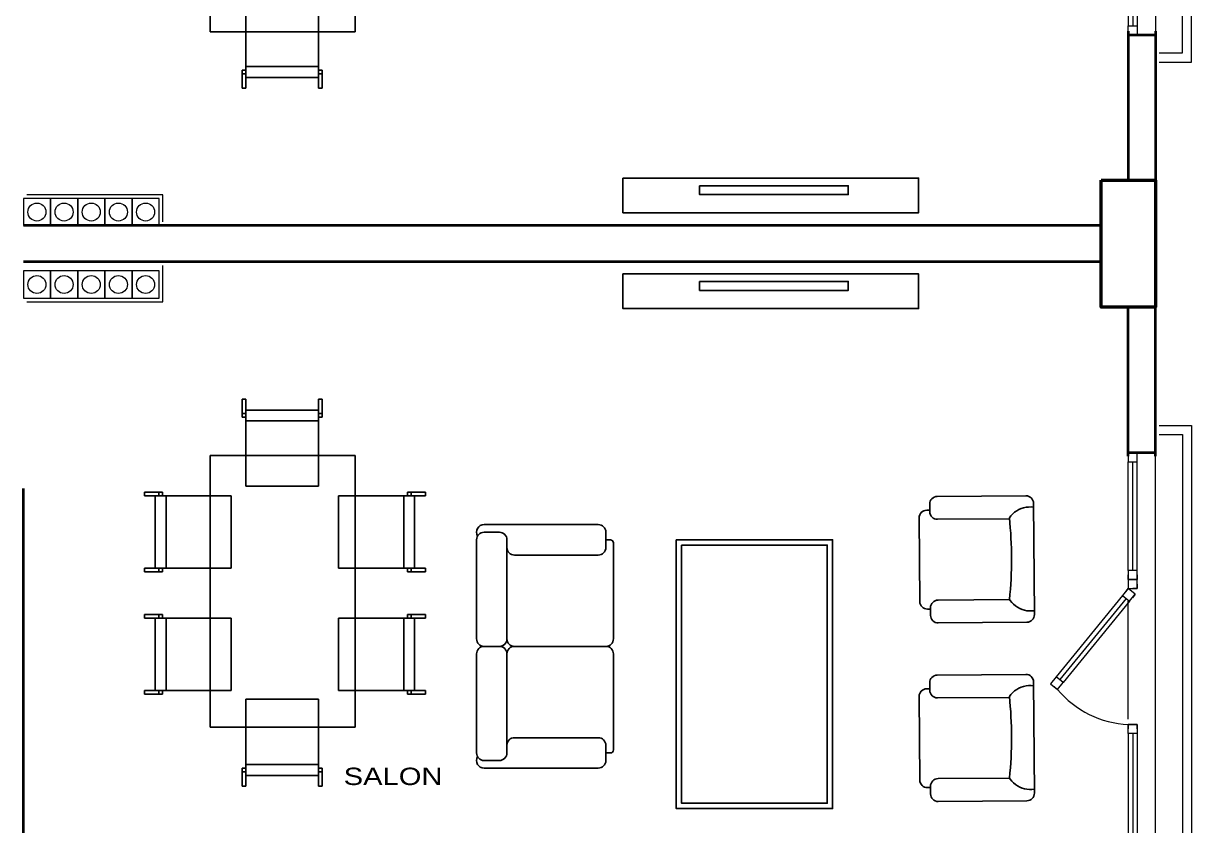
# Model space of a CAD drawing. Header units: millimetres. Extents: x 505988 to 508607, y 4596729 to 4598439.
# Drawn here: x 507949 to 508594, y 4597263 to 4597706 of the extents above; entities that cross this region are included whole.
import ezdxf

# ---------------------------------------------------------------- set-up
doc = ezdxf.new("R2010")
doc.units = ezdxf.units.MM
doc.layers.add('7_TEFRİŞ', color=183, linetype='Continuous')
for name, color, linetype, lineweight in [('duvar_40', 7, 'Continuous', 40), ('KOLON', 40, 'Continuous', 50), ('Pencere', 150, 'Continuous', 25), ('SV', 191, 'Continuous', 15), ('TEFRİŞ', 47, 'Continuous', 15), ('yazı', 255, 'Continuous', 20)]:
    doc.layers.add(name, color=color, linetype=linetype, lineweight=lineweight)
doc.styles.add('2', font='Arial')

# ---------------------------------------------------------------- blocks, each defined once
blk = doc.blocks.new('BACA')
at = {"layer": 'TEFRİŞ', "flags": 128}
blk.add_lwpolyline([(7.5, 7.5), (-7.5, 7.5), (-7.5, -7.5), (7.5, -7.5)], close=True, dxfattribs=at)
at = {"layer": 'TEFRİŞ'}
blk.add_circle((0, 0), 4.97, dxfattribs=at)
blk = doc.blocks.new('SDFGBHNJ')
at = {"layer": '7_TEFRİŞ'}
for p, q in [((-42948.934588, 12394.475962), (-42883.934588, 12394.475962)), ((-42808.934588, 12394.475962), (-42873.934588, 12394.475962)), ((-42958.934588, 12389.475962), (-42958.934588, 12379.475962)), ((-42953.934588, 12379.475962), (-42953.934588, 12389.475962)), ((-42878.934588, 12379.475962), (-42878.934588, 12389.475962)), ((-42878.934588, 12379.475962), (-42878.934588, 12389.475962)), ((-42803.934588, 12379.475962), (-42803.934588, 12389.475962)), ((-42798.934588, 12389.475962), (-42798.934588, 12379.475962)), ((-42958.934588, 12379.475962), (-42958.934588, 12314.475962)), ((-42798.934588, 12379.475962), (-42798.934588, 12314.475962)), ((-42948.934588, 12374.475962), (-42943.934588, 12374.475962)), ((-42943.934588, 12374.475962), (-42888.934588, 12374.475962)), ((-42888.934588, 12374.475962), (-42883.934588, 12374.475962)), ((-42868.934588, 12374.475962), (-42873.934588, 12374.475962)), ((-42808.934588, 12374.475962), (-42868.934588, 12374.475962)), ((-42938.934588, 12369.475962), (-42938.934588, 12314.475962)), ((-42878.934588, 12369.475962), (-42878.934588, 12309.475962)), ((-42818.934588, 12369.475962), (-42818.934588, 12314.475962)), ((-42953.934588, 12309.475962), (-42943.934588, 12309.475962)), ((-42948.934588, 12309.475962), (-42948.934588, 12306.475962)), ((-42803.934588, 12309.475962), (-42813.934588, 12309.475962)), ((-42808.934588, 12309.475962), (-42808.934588, 12306.475962)), ((-42946.934588, 12304.475962), (-42883.934588, 12304.475962)), ((-42810.934588, 12304.475962), (-42873.934588, 12304.475962))]:
    blk.add_line(p, q, dxfattribs=at)
for centre, radius, start, end in [((-42953.934588, 12389.475962), 5, 60, 180), ((-42948.934588, 12389.475962), 5, 90, 180), ((-42883.934588, 12389.475962), 5, 0, 90), ((-42873.934588, 12389.475962), 5, 90, 180), ((-42808.934588, 12389.475962), 5, 0, 90), ((-42803.934588, 12389.475962), 5, 0, 120), ((-42948.934588, 12379.475962), 5, 180, 270), ((-42883.934588, 12379.475962), 5, 270, 0), ((-42873.934588, 12379.475962), 5, 180, 270), ((-42808.934588, 12379.475962), 5, 270, 0), ((-42943.934588, 12369.475962), 5, 0, 90), ((-42883.934588, 12369.475962), 5, 0, 90), ((-42873.934588, 12369.475962), 5, 90, 180), ((-42813.934588, 12369.475962), 5, 90, 180), ((-42953.934588, 12314.475962), 5, 180, 270), ((-42943.934588, 12314.475962), 5, 270, 0), ((-42883.934588, 12309.475962), 5, 270, 0), ((-42873.934588, 12309.475962), 5, 180, 270), ((-42813.934588, 12314.475962), 5, 180, 270), ((-42803.934588, 12314.475962), 5, 270, 0), ((-42946.934588, 12306.475962), 2, 180, 270), ((-42810.934588, 12306.475962), 2, 270, 0)]:
    blk.add_arc(centre, radius, start, end, dxfattribs=at)
blk = doc.blocks.new('RTYUJ')
at = {"layer": '7_TEFRİŞ'}
for p, q in [((-42562.679194, 12504.026902), (-42635.972116, 12503.991268)), ((-42633.456037, 12503.992079), (-42633.581407, 12502.355412)), ((-42633.581407, 12502.355412), (-42633.565267, 12500.705137)), ((-42565.420448, 12503.972201), (-42565.295079, 12502.335533)), ((-42565.295079, 12502.335533), (-42565.311219, 12500.685259)), ((-42640.951183, 12440.715721), (-42640.970503, 12498.989656)), ((-42633.565267, 12500.705137), (-42633.399712, 12499.060286)), ((-42633.399712, 12499.060286), (-42633.076838, 12497.439889)), ((-42633.076838, 12497.439889), (-42632.58874, 12495.862977)), ((-42632.58874, 12495.862977), (-42631.931463, 12494.347198)), ((-42631.931463, 12494.347198), (-42631.117108, 12492.904584)), ((-42566.945022, 12494.32732), (-42567.759378, 12492.884706)), ((-42566.287745, 12495.843098), (-42566.945022, 12494.32732)), ((-42565.799647, 12497.420011), (-42566.287745, 12495.843098)), ((-42565.476773, 12499.040408), (-42565.799647, 12497.420011)), ((-42565.311219, 12500.685259), (-42565.476773, 12499.040408)), ((-42557.899539, 12440.760326), (-42557.91886, 12499.034261)), ((-42631.117108, 12492.904584), (-42630.161857, 12491.54574)), ((-42630.161857, 12491.54574), (-42629.081895, 12490.281269)), ((-42629.081895, 12490.281269), (-42627.893402, 12489.121774)), ((-42627.893402, 12489.121774), (-42626.612562, 12488.077862)), ((-42626.612562, 12488.077862), (-42625.966892, 12487.640207)), ((-42625.951184, 12440.723782), (-42625.966892, 12487.640207)), ((-42572.899538, 12440.752266), (-42572.966863, 12487.771805)), ((-42570.983083, 12489.101896), (-42572.263923, 12488.057983)), ((-42569.794591, 12490.26139), (-42570.983083, 12489.101896)), ((-42568.714628, 12491.525861), (-42569.794591, 12490.26139)), ((-42567.759378, 12492.884706), (-42568.714628, 12491.525861)), ((-42635.949571, 12435.717334), (-42630.949572, 12435.72217)), ((-42631.791713, 12435.718674), (-42631.789456, 12433.718675)), ((-42562.897927, 12435.758715), (-42568.077458, 12435.757045)), ((-42566.859597, 12435.718674), (-42566.861854, 12433.718675)), ((-42626.787844, 12428.720287), (-42571.863466, 12428.720287))]:
    blk.add_line(p, q, dxfattribs=at)
for centre, radius, start, end in [((-42635.970504, 12498.991268), 5, 90.018473, 180.018473), ((-42562.91886, 12499.032649), 5, 0.018473, 90.018473), ((-42597.086013, 12226.980609), 262.254707, 84.568894, 96.322539), ((-42635.951183, 12440.717333), 5, 180.018473, 270.018473), ((-42630.951184, 12440.72217), 5, 270.018473, 0.018473), ((-42567.899538, 12440.753878), 5, 180.018473, 270.018473), ((-42562.899539, 12440.758714), 5, 270.018473, 0.018473), ((-42626.789456, 12433.720287), 5, 180.018473, 270.018473), ((-42571.861854, 12433.720287), 5, 269.981527, 359.981527)]:
    blk.add_arc(centre, radius, start, end, dxfattribs=at)
blk = doc.blocks.new('ımasa')
at = {"layer": '7_TEFRİŞ'}
for p, q in [((22616.977771, 5631.319269), (22616.97777, 5621.36217)), ((22618.977771, 5631.319269), (22616.977771, 5631.319269)), ((22618.97777, 5625.362169), (22618.977771, 5631.319269)), ((22658.977769, 5631.319269), (22658.977769, 5625.362169)), ((22660.97777, 5631.319269), (22658.977769, 5631.319269)), ((22660.97777, 5621.36217), (22660.97777, 5631.319269)), ((22618.97777, 5625.362169), (22618.97777, 5583.362171)), ((22658.977772, 5625.362169), (22618.97777, 5625.362169)), ((22658.977772, 5583.362171), (22658.977772, 5625.362169)), ((22616.97777, 5621.36217), (22618.97777, 5621.36217)), ((22618.97777, 5623.362171), (22616.977771, 5623.362171)), ((22618.97777, 5621.36217), (22618.97777, 5623.362171)), ((22618.97777, 5619.362169), (22658.977772, 5619.362169)), ((22660.97777, 5623.362171), (22658.977769, 5623.362171)), ((22658.977769, 5623.362171), (22658.977769, 5621.36217)), ((22658.977769, 5621.36217), (22660.97777, 5621.36217)), ((22679.198008, 5598.815411), (22599.198008, 5598.815411)), ((22599.198008, 5598.815411), (22599.198008, 5448.815411)), ((22679.198008, 5448.815411), (22679.198008, 5598.815411)), ((22562.886879, 5580.503722), (22572.843978, 5580.503723)), ((22562.886879, 5578.503723), (22562.886879, 5580.503723)), ((22570.843977, 5578.503723), (22570.843977, 5580.503723)), ((22572.843978, 5580.503723), (22572.843978, 5578.503723)), ((22618.97777, 5583.362171), (22658.977772, 5583.362171)), ((22708.116392, 5580.503723), (22708.116392, 5578.503723)), ((22718.073491, 5580.503722), (22708.116392, 5580.503723)), ((22710.116393, 5578.503723), (22710.116393, 5580.503723)), ((22718.073491, 5578.503723), (22718.073491, 5580.503723)), ((22568.843978, 5578.503723), (22562.886879, 5578.503723)), ((22568.843978, 5578.503723), (22610.843977, 5578.503723)), ((22568.843978, 5538.503721), (22568.843978, 5578.503723)), ((22572.843978, 5578.503723), (22570.843977, 5578.503723)), ((22574.843979, 5578.503723), (22574.843979, 5538.503721)), ((22610.843977, 5578.503723), (22610.843977, 5538.503721)), ((22670.116393, 5578.503723), (22670.116392, 5538.503721)), ((22712.116391, 5578.503723), (22670.116393, 5578.503723)), ((22706.116391, 5578.503723), (22706.116391, 5538.503721)), ((22708.116392, 5578.503723), (22710.116393, 5578.503723)), ((22712.116391, 5578.503723), (22718.073491, 5578.503723)), ((22712.116391, 5538.503721), (22712.116391, 5578.503723)), ((22562.886879, 5538.503724), (22568.843978, 5538.503724)), ((22562.886879, 5536.503723), (22562.886879, 5538.503724)), ((22572.843978, 5536.503723), (22562.886879, 5536.503723)), ((22610.843977, 5538.503721), (22568.843978, 5538.503721)), ((22570.843977, 5536.503723), (22570.843977, 5538.503724)), ((22570.843977, 5538.503724), (22572.843978, 5538.503724)), ((22572.843978, 5538.503724), (22572.843978, 5536.503723)), ((22670.116392, 5538.503721), (22712.116391, 5538.503721)), ((22708.116392, 5538.503724), (22708.116392, 5536.503723)), ((22710.116393, 5538.503724), (22708.116392, 5538.503724)), ((22708.116392, 5536.503723), (22718.073491, 5536.503723)), ((22710.116393, 5536.503723), (22710.116393, 5538.503724)), ((22718.073491, 5538.503724), (22712.116391, 5538.503724)), ((22718.073491, 5536.503723), (22718.073491, 5538.503724)), ((22572.843977, 5512.988629), (22562.886878, 5512.988629)), ((22562.886878, 5512.988629), (22562.886878, 5510.988628)), ((22562.886878, 5510.988628), (22568.843978, 5510.988628)), ((22610.843977, 5510.988631), (22568.843978, 5510.988631)), ((22568.843978, 5510.988631), (22568.843978, 5470.988629)), ((22570.843976, 5512.988629), (22570.843976, 5510.988628)), ((22570.843976, 5510.988628), (22572.843977, 5510.988628)), ((22572.843977, 5510.988628), (22572.843977, 5512.988629)), ((22574.843978, 5470.988629), (22574.843978, 5510.988631)), ((22610.843976, 5470.988629), (22610.843977, 5510.988631)), ((22670.116392, 5470.988629), (22670.116392, 5510.988631)), ((22670.116392, 5510.988631), (22712.11639, 5510.988631)), ((22706.11639, 5470.988629), (22706.11639, 5510.988631)), ((22708.116391, 5510.988628), (22708.116391, 5512.988629)), ((22708.116391, 5512.988629), (22718.07349, 5512.988629)), ((22710.116392, 5510.988628), (22708.116391, 5510.988628)), ((22710.116392, 5512.988629), (22710.116392, 5510.988628)), ((22712.11639, 5510.988631), (22712.11639, 5470.988629)), ((22718.07349, 5510.988628), (22712.11639, 5510.988628)), ((22718.07349, 5512.988629), (22718.07349, 5510.988628)), ((22568.843978, 5470.988629), (22562.886878, 5470.988629)), ((22562.886878, 5470.988629), (22562.886878, 5468.988629)), ((22568.843978, 5470.988629), (22610.843976, 5470.988629)), ((22572.843977, 5470.988629), (22570.843976, 5470.988629)), ((22570.843976, 5470.988629), (22570.843976, 5468.988629)), ((22572.843977, 5468.988629), (22572.843977, 5470.988629)), ((22712.11639, 5470.988629), (22670.116392, 5470.988629)), ((22708.116391, 5468.988629), (22708.116391, 5470.988629)), ((22708.116391, 5470.988629), (22710.116392, 5470.988629)), ((22710.116392, 5470.988629), (22710.116392, 5468.988629)), ((22712.11639, 5470.988629), (22718.07349, 5470.988629)), ((22718.07349, 5470.988629), (22718.07349, 5468.988629)), ((22562.886878, 5468.98863), (22572.843977, 5468.988629)), ((22618.97777, 5465.72983), (22658.977772, 5465.729831)), ((22618.97777, 5423.729832), (22618.97777, 5465.72983)), ((22658.977772, 5465.729831), (22658.977772, 5423.729832)), ((22718.07349, 5468.98863), (22708.116391, 5468.988629)), ((22599.198008, 5448.815411), (22679.198008, 5448.815411)), ((22616.97777, 5427.729831), (22618.97777, 5427.729831)), ((22616.977771, 5417.772732), (22616.97777, 5427.729831)), ((22618.97777, 5425.72983), (22616.97777, 5425.72983)), ((22618.97777, 5429.729832), (22658.977772, 5429.729832)), ((22618.97777, 5427.729831), (22618.97777, 5425.72983)), ((22658.977769, 5427.729831), (22660.97777, 5427.729831)), ((22658.977769, 5425.72983), (22658.977769, 5427.729831)), ((22660.97777, 5425.72983), (22658.977769, 5425.72983)), ((22660.97777, 5427.729831), (22660.97777, 5417.772732)), ((22618.97777, 5423.729832), (22618.97777, 5417.772732)), ((22658.977772, 5423.729832), (22618.97777, 5423.729832)), ((22658.977769, 5417.772732), (22658.977769, 5423.729832)), ((22618.97777, 5417.772732), (22616.97777, 5417.772732)), ((22660.97777, 5417.772732), (22658.977769, 5417.772732))]:
    blk.add_line(p, q, dxfattribs=at)
blk = doc.blocks.new('ytu')
at = {"layer": '7_TEFRİŞ', "flags": 128}
for points in [[(-91.488849, 19.160421), (71.75097, 19.160421), (71.75097, 0), (-91.488849, 0)], [(-49.158643, 14.954409), (32.929113, 14.954409), (32.929113, 10.047524), (-49.158643, 10.047524)]]:
    blk.add_lwpolyline(points, close=True, dxfattribs=at)
blk = doc.blocks.new('2')
at = {"layer": 'duvar_40'}
for p, q in [((508558.982489, 4597919.638648), (508573.982489, 4597919.638648)), ((508558.982489, 4597699.638648), (508573.982489, 4597699.638648))]:
    blk.add_line(p, q, dxfattribs=at)
at = {"layer": 'Pencere', "color": 134, "linetype": 'Continuous', "lineweight": 18}
for p, q in [((508563.982489, 4597919.638648), (508558.982489, 4597919.638648)), ((508558.982489, 4597919.638648), (508561.482489, 4597919.638648)), ((508558.982489, 4597919.638648), (508558.982489, 4597914.638648)), ((508563.982489, 4597914.638648), (508563.982489, 4597919.638648)), ((508573.982489, 4597917.638648), (508573.982489, 4597701.638648)), ((508558.982489, 4597914.638648), (508563.982489, 4597914.638648)), ((508558.982489, 4597854.638648), (508558.982489, 4597914.638648)), ((508561.482489, 4597854.638648), (508561.482489, 4597914.638648)), ((508563.982489, 4597854.638648), (508563.982489, 4597914.638648)), ((508563.982489, 4597854.638648), (508558.982489, 4597854.638648)), ((508558.982489, 4597854.638648), (508558.982489, 4597849.638648)), ((508558.982489, 4597849.638648), (508558.982489, 4597852.138648)), ((508563.982489, 4597849.638648), (508563.982489, 4597854.638648)), ((508563.982489, 4597852.138648), (508563.982489, 4597849.638648)), ((508563.982489, 4597849.638648), (508558.982489, 4597849.638648)), ((508563.982489, 4597849.638648), (508558.982489, 4597849.638648)), ((508558.982489, 4597849.638648), (508563.982489, 4597849.638648)), ((508558.982489, 4597846.638648), (508558.982489, 4597781.638648)), ((508516.074748, 4597827.166262), (508519.947041, 4597830.329385)), ((508519.237872, 4597823.293969), (508516.074748, 4597827.166262)), ((508519.947041, 4597830.329385), (508518.010895, 4597828.747824)), ((508523.110164, 4597826.457093), (508519.237872, 4597823.293969)), ((508519.947041, 4597830.329385), (508523.110164, 4597826.457093)), ((508559.691658, 4597781.674064), (508523.110164, 4597826.457093)), ((508555.819365, 4597778.510941), (508519.237872, 4597823.293969)), ((508557.755512, 4597780.092502), (508521.174018, 4597824.875531)), ((508555.819365, 4597778.510941), (508559.691658, 4597781.674064)), ((508559.691658, 4597781.674064), (508562.854781, 4597777.801771)), ((508558.982489, 4597774.638648), (508555.819365, 4597778.510941)), ((508557.400927, 4597776.574794), (508558.982489, 4597774.638648)), ((508562.854781, 4597777.801771), (508558.982489, 4597774.638648)), ((508558.982489, 4597774.638648), (508563.982489, 4597774.638648)), ((508558.982489, 4597769.638648), (508558.982489, 4597774.638648)), ((508562.854781, 4597777.801771), (508561.27322, 4597779.737918)), ((508563.982489, 4597774.638648), (508561.482489, 4597774.638648)), ((508563.982489, 4597772.138648), (508563.982489, 4597774.638648)), ((508563.982489, 4597774.638648), (508563.982489, 4597769.638648)), ((508558.982489, 4597769.638648), (508563.982489, 4597769.638648)), ((508563.982489, 4597769.638648), (508558.982489, 4597769.638648)), ((508563.982489, 4597769.638648), (508558.982489, 4597769.638648)), ((508558.982489, 4597769.638648), (508558.982489, 4597767.138648)), ((508558.982489, 4597764.638648), (508558.982489, 4597769.638648)), ((508563.982489, 4597769.638648), (508563.982489, 4597764.638648)), ((508563.982489, 4597767.138648), (508563.982489, 4597769.638648)), ((508563.982489, 4597764.638648), (508558.982489, 4597764.638648)), ((508558.982489, 4597764.638648), (508558.982489, 4597704.638648)), ((508561.482489, 4597764.638648), (508561.482489, 4597704.638648)), ((508563.982489, 4597764.638648), (508563.982489, 4597704.638648)), ((508558.982489, 4597704.638648), (508563.982489, 4597704.638648)), ((508558.982489, 4597699.638648), (508558.982489, 4597704.638648)), ((508563.982489, 4597704.638648), (508563.982489, 4597699.638648)), ((508563.982489, 4597699.638648), (508558.982489, 4597699.638648)), ((508558.982489, 4597699.638648), (508561.482489, 4597699.638648))]:
    blk.add_line(p, q, dxfattribs=at)
at = {"layer": 'Pencere', "color": 134, "linetype": 'Continuous', "lineweight": 18, "flags": 128}
for points in [[(508575.982489, 4597684.638648), (508593.982489, 4597684.638648), (508593.982489, 4597934.638648), (508575.982489, 4597934.638648)], [(508575.982489, 4597689.638648), (508588.982489, 4597689.638648), (508588.982489, 4597929.638648), (508575.982489, 4597929.638648)]]:
    blk.add_lwpolyline(points, dxfattribs=at)
at = {"layer": 'Pencere', "color": 134, "linetype": 'Continuous', "lineweight": 18}
blk.add_arc((508561.544874, 4597795.347048), 54.352034, 92.702167, 139.937327, dxfattribs=at)
blk = doc.blocks.new('3')
at = {"layer": 'duvar_40'}
for p, q in [((508558.982489, 4597469.082915), (508573.982489, 4597469.082915)), ((508558.982489, 4597249.082915), (508573.982489, 4597249.082915))]:
    blk.add_line(p, q, dxfattribs=at)
at = {"layer": 'Pencere', "color": 134, "linetype": 'Continuous', "lineweight": 18}
for p, q in [((508563.982489, 4597469.082915), (508558.982489, 4597469.082915)), ((508558.982489, 4597469.082915), (508561.482489, 4597469.082915)), ((508558.982489, 4597469.082915), (508558.982489, 4597464.082915)), ((508563.982489, 4597464.082915), (508563.982489, 4597469.082915)), ((508573.982489, 4597251.082915), (508573.982489, 4597467.082915)), ((508558.982489, 4597464.082915), (508563.982489, 4597464.082915)), ((508558.982489, 4597404.082915), (508558.982489, 4597464.082915)), ((508561.482489, 4597404.082915), (508561.482489, 4597464.082915)), ((508563.982489, 4597404.082915), (508563.982489, 4597464.082915)), ((508563.982489, 4597404.082915), (508558.982489, 4597404.082915)), ((508558.982489, 4597404.082915), (508558.982489, 4597399.082915)), ((508558.982489, 4597399.082915), (508558.982489, 4597401.582915)), ((508563.982489, 4597399.082915), (508563.982489, 4597404.082915)), ((508563.982489, 4597401.582915), (508563.982489, 4597399.082915)), ((508558.982489, 4597394.082915), (508555.819365, 4597390.210623)), ((508557.400927, 4597392.146769), (508558.982489, 4597394.082915)), ((508558.982489, 4597399.082915), (508563.982489, 4597399.082915)), ((508558.982489, 4597399.082915), (508558.982489, 4597394.082915)), ((508563.982489, 4597399.082915), (508558.982489, 4597399.082915)), ((508563.982489, 4597399.082915), (508558.982489, 4597399.082915)), ((508558.982489, 4597394.082915), (508563.982489, 4597394.082915)), ((508562.854781, 4597390.919792), (508558.982489, 4597394.082915)), ((508563.982489, 4597394.082915), (508561.482489, 4597394.082915)), ((508563.982489, 4597394.082915), (508563.982489, 4597399.082915)), ((508563.982489, 4597396.582915), (508563.982489, 4597394.082915)), ((508555.819365, 4597390.210623), (508519.237872, 4597345.427594)), ((508557.755512, 4597388.629061), (508521.174018, 4597343.846032)), ((508555.819365, 4597390.210623), (508559.691658, 4597387.047499)), ((508559.691658, 4597387.047499), (508562.854781, 4597390.919792)), ((508562.854781, 4597390.919792), (508561.27322, 4597388.983646)), ((508559.691658, 4597387.047499), (508523.110164, 4597342.264471)), ((508558.982489, 4597322.082915), (508558.982489, 4597387.082915)), ((508519.237872, 4597345.427594), (508516.074748, 4597341.555301)), ((508523.110164, 4597342.264471), (508519.237872, 4597345.427594)), ((508516.074748, 4597341.555301), (508519.947041, 4597338.392178)), ((508519.947041, 4597338.392178), (508518.010895, 4597339.97374)), ((508519.947041, 4597338.392178), (508523.110164, 4597342.264471)), ((508563.982489, 4597319.082915), (508558.982489, 4597319.082915)), ((508563.982489, 4597319.082915), (508558.982489, 4597319.082915)), ((508558.982489, 4597319.082915), (508558.982489, 4597316.582915)), ((508558.982489, 4597319.082915), (508563.982489, 4597319.082915)), ((508558.982489, 4597314.082915), (508558.982489, 4597319.082915)), ((508563.982489, 4597319.082915), (508563.982489, 4597314.082915)), ((508563.982489, 4597316.582915), (508563.982489, 4597319.082915)), ((508563.982489, 4597314.082915), (508558.982489, 4597314.082915)), ((508558.982489, 4597314.082915), (508558.982489, 4597254.082915)), ((508561.482489, 4597314.082915), (508561.482489, 4597254.082915)), ((508563.982489, 4597314.082915), (508563.982489, 4597254.082915)), ((508558.982489, 4597254.082915), (508563.982489, 4597254.082915)), ((508558.982489, 4597249.082915), (508558.982489, 4597254.082915)), ((508563.982489, 4597254.082915), (508563.982489, 4597249.082915)), ((508563.982489, 4597249.082915), (508558.982489, 4597249.082915)), ((508558.982489, 4597249.082915), (508561.482489, 4597249.082915))]:
    blk.add_line(p, q, dxfattribs=at)
at = {"layer": 'Pencere', "color": 134, "linetype": 'Continuous', "lineweight": 18, "flags": 128}
for points in [[(508575.982489, 4597484.082915), (508593.982489, 4597484.082915), (508593.982489, 4597234.082915), (508575.982489, 4597234.082915)], [(508575.982489, 4597479.082915), (508588.982489, 4597479.082915), (508588.982489, 4597239.082915), (508575.982489, 4597239.082915)]]:
    blk.add_lwpolyline(points, dxfattribs=at)
at = {"layer": 'Pencere', "color": 134, "linetype": 'Continuous', "lineweight": 18}
blk.add_arc((508561.544874, 4597373.374515), 54.352034, 220.062673, 267.297833, dxfattribs=at)

msp = doc.modelspace()

# ---------------------------------------------------------------- linework, layer by layer
at = {"layer": '7_TEFRİŞ', "flags": 128}
for points in [[(508309.428754, 4597421.028427), (508309.428754, 4597272.641536), (508395.760939, 4597272.641536), (508395.760939, 4597421.028427)], [(508312.428754, 4597418.028427), (508312.428754, 4597275.641536), (508392.760939, 4597275.641536), (508392.760939, 4597418.028427)]]:
    msp.add_lwpolyline(points, close=True, dxfattribs=at)
at = {"layer": 'duvar_40'}
for p, q in [((508558.982489, 4597701.638648), (508558.982489, 4597619.360694)), ((508573.982489, 4597701.638648), (508573.982489, 4597619.360694)), ((508543.982279, 4597594.360568), (507948.982489, 4597594.360568)), ((508543.982279, 4597574.360995), (507948.982489, 4597574.360995)), ((508558.982489, 4597467.082915), (508558.982489, 4597549.360869)), ((508573.982489, 4597467.082915), (508573.982489, 4597549.360869)), ((507948.982489, 4597241.653561), (507948.982489, 4597449.360995))]:
    msp.add_line(p, q, dxfattribs=at)
at = {"layer": 'KOLON', "flags": 128}
msp.add_lwpolyline([(508543.982279, 4597619.360694), (508573.982489, 4597619.360694), (508573.982489, 4597549.360702), (508543.982279, 4597549.360702)], close=True, dxfattribs=at)
at = {"layer": 'SV', "flags": 128}
for points in [[(508025.982429, 4597596.360568), (508025.982429, 4597611.360674), (507950.982489, 4597611.360674)], [(507950.982489, 4597552.360674), (508025.982429, 4597552.360674), (508025.982429, 4597572.360995)]]:
    msp.add_lwpolyline(points, dxfattribs=at)

# ---------------------------------------------------------------- block references
at = {"layer": '7_TEFRİŞ'}
for name, p in [('2', (0, 0)), ('ımasa', (485452.887589, 4592252.40303)), ('ytu', (508371.438356, 4597601.422982)), ('ytu', (508371.438356, 4597548.580482)), ('3', (0, 0))]:
    msp.add_blockref(name, p, dxfattribs=at)
at = {"layer": '7_TEFRİŞ', "xscale": -1, "rotation": 180}
msp.add_blockref('ımasa', (485452.887589, 4602916.318365), dxfattribs=at)
at = {"layer": '7_TEFRİŞ', "xscale": -0.84, "yscale": 0.84, "zscale": 0.84}
for name, p, rotation in [('RTYUJ', (497712.261157, 4633107.148656), 270.467037), ('SDFGBHNJ', (518610.531921, 4561343.875349), 90), ('RTYUJ', (497712.261157, 4633008.608369), 270.467037)]:
    msp.add_blockref(name, p, dxfattribs=dict(at, rotation=rotation))
at = {"layer": 'KOLON'}
for p in [(507956.48225, 4597601.860674), (507971.48231, 4597601.860674), (507986.482369, 4597601.860674), (508001.482429, 4597601.860674), (508016.482429, 4597601.860674), (507956.48225, 4597561.860674), (507971.48231, 4597561.860674), (507986.482369, 4597561.860674), (508001.482429, 4597561.860674), (508016.482429, 4597561.860674)]:
    msp.add_blockref('BACA', p, dxfattribs=at)

# ---------------------------------------------------------------- texts
at = {"layer": 'yazı', "style": '2', "width": 1.2}
msp.add_text('SALON', height=9.600136, dxfattribs=at).set_placement((508125.824971, 4597285.645297))

doc.saveas('drawing.dxf')
